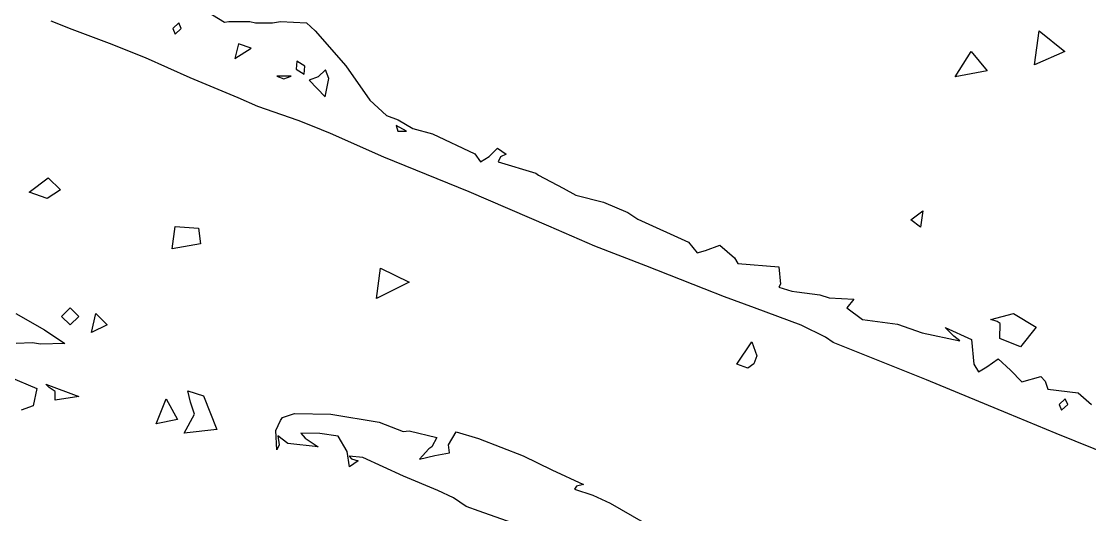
# Model space of a CAD drawing. Extents: x 0.2 to 67.3, y 0 to 43.3.
# Drawn here: x 41.59 to 47.74, y 26.01 to 28.85 of the extents above; entities that cross this region are included whole.
import ezdxf

# ---------------------------------------------------------------- set-up
doc = ezdxf.new("R2010")
doc.units = 0

msp = doc.modelspace()

# ---------------------------------------------------------------- linework, layer by layer
at = {"layer": 'Image'}
for p, q in [((42.579784, 28.957826), (42.761153, 28.848209)), ((41.885743, 28.806008), (41.763699, 28.853289)), ((42.498417, 28.843262), (42.463677, 28.810453)), ((42.51289, 28.810453), (42.498417, 28.843262)), ((42.761153, 28.848209), (42.786818, 28.850855)), ((42.786818, 28.850855), (42.906803, 28.850855)), ((42.906803, 28.850855), (42.939106, 28.842653)), ((42.939106, 28.842653), (42.971909, 28.842653)), ((42.971909, 28.842653), (43.004715, 28.842653)), ((43.004715, 28.842653), (43.03806, 28.842653)), ((43.03806, 28.842653), (43.083185, 28.850855)), ((43.083185, 28.850855), (43.234349, 28.843712)), ((43.234349, 28.843712), (43.282712, 28.797701)), ((42.10001, 28.724014), (41.885743, 28.806008)), ((42.463677, 28.810453), (42.47815, 28.777645)), ((42.47815, 28.777645), (42.51289, 28.810453)), ((42.51289, 28.810453), (42.51289, 28.810453)), ((43.282712, 28.797701), (43.459927, 28.594792)), ((47.422642, 28.601671), (47.450397, 28.797727)), ((47.450397, 28.797727), (47.597601, 28.677712)), ((42.307893, 28.641993), (42.10001, 28.724014)), ((42.841629, 28.721686), (42.821123, 28.638739)), ((42.914304, 28.69708), (42.841629, 28.721686)), ((42.821123, 28.638739), (42.914307, 28.69708)), ((42.914307, 28.69708), (42.914304, 28.69708)), ((46.966946, 28.532483), (47.058214, 28.678215)), ((47.058214, 28.678215), (47.151336, 28.566349)), ((47.597601, 28.677712), (47.422642, 28.601671)), ((42.564232, 28.52727), (42.307893, 28.641993)), ((43.177167, 28.622441), (43.174442, 28.57688)), ((43.223657, 28.59421), (43.177167, 28.622441)), ((43.220932, 28.548622), (43.223657, 28.59421)), ((43.223657, 28.59421), (43.223657, 28.59421)), ((43.459927, 28.594792), (43.598259, 28.397969)), ((47.422642, 28.601671), (47.422642, 28.601671)), ((42.841189, 28.411409), (42.564232, 28.52727)), ((43.14438, 28.53706), (43.06237, 28.53706)), ((43.06237, 28.53706), (43.103375, 28.520391)), ((43.103375, 28.520391), (43.14438, 28.53706)), ((43.14438, 28.53706), (43.14438, 28.53706)), ((43.174442, 28.57688), (43.220932, 28.548622)), ((43.299979, 28.5319), (43.249052, 28.512321)), ((43.343114, 28.572355), (43.299979, 28.5319)), ((43.362005, 28.523566), (43.343114, 28.572355)), ((47.151336, 28.566349), (46.966946, 28.532483)), ((46.966946, 28.532483), (46.966946, 28.532483)), ((43.249052, 28.512321), (43.341204, 28.417548)), ((43.341204, 28.417548), (43.362, 28.523672)), ((43.362, 28.523672), (43.362005, 28.523566)), ((42.954074, 28.362118), (42.841189, 28.411409)), ((43.091556, 28.313937), (42.954074, 28.362118)), ((43.598259, 28.397969), (43.693517, 28.309598)), ((43.185592, 28.281076), (43.091556, 28.313937)), ((43.267194, 28.248267), (43.185592, 28.281076)), ((43.693517, 28.309598), (43.76025, 28.284992)), ((43.76025, 28.284992), (43.846422, 28.234086)), ((43.371874, 28.20522), (43.267194, 28.248267)), ((43.808674, 28.220116), (43.749331, 28.252421)), ((43.749331, 28.252421), (43.759464, 28.220116)), ((43.759464, 28.220116), (43.808672, 28.220116)), ((43.808672, 28.220116), (43.808674, 28.220116)), ((43.846422, 28.234086), (43.958095, 28.203421)), ((43.677661, 28.070071), (43.371874, 28.20522)), ((43.958095, 28.203421), (44.20199, 28.08801)), ((44.284095, 28.07277), (44.333303, 28.12095)), ((44.333303, 28.12095), (44.38251, 28.08621)), ((44.169729, 27.869914), (43.677661, 28.070071)), ((44.20199, 28.08801), (44.235076, 28.043401)), ((44.235076, 28.043401), (44.284095, 28.07277)), ((44.35008, 28.071394), (44.336057, 28.04348)), ((44.336057, 28.04348), (44.553113, 27.977255)), ((44.38251, 28.08621), (44.35008, 28.071394)), ((44.553113, 27.977255), (44.568194, 27.965349)), ((41.637226, 27.86703), (41.746303, 27.949712)), ((41.746303, 27.949712), (41.817766, 27.881212)), ((44.568194, 27.965349), (44.710508, 27.891239)), ((41.741712, 27.831549), (41.637226, 27.86703)), ((41.637226, 27.86703), (41.637226, 27.86703)), ((41.817766, 27.881212), (41.741712, 27.831549)), ((44.628993, 27.672588), (44.169729, 27.869914)), ((44.710508, 27.891239), (44.784028, 27.851261)), ((44.784028, 27.851261), (44.942584, 27.81025)), ((44.942584, 27.81025), (45.08307, 27.750719)), ((45.08307, 27.750719), (45.13963, 27.71164)), ((46.711875, 27.708068), (46.780219, 27.759689)), ((46.780219, 27.759689), (46.766567, 27.667058)), ((42.460055, 27.542201), (42.478463, 27.670722)), ((42.478463, 27.670722), (42.611285, 27.659861)), ((44.891975, 27.557283), (44.628993, 27.672588)), ((45.13963, 27.71164), (45.432259, 27.579375)), ((46.711877, 27.708068), (46.711875, 27.708068)), ((46.766567, 27.667058), (46.711877, 27.708068)), ((42.611285, 27.659861), (42.62417, 27.570168)), ((42.62417, 27.570168), (42.460052, 27.542201)), ((42.460052, 27.542201), (42.460055, 27.542201)), ((45.187218, 27.4442), (44.891975, 27.557283)), ((45.432259, 27.579375), (45.481466, 27.518521)), ((45.530673, 27.531486), (45.612686, 27.563262)), ((45.612686, 27.563262), (45.697286, 27.489443)), ((45.481466, 27.518521), (45.530673, 27.531486)), ((45.697286, 27.489443), (45.716416, 27.456635)), ((43.636433, 27.255711), (43.658658, 27.429542)), ((43.658658, 27.429542), (43.82506, 27.348818)), ((45.521764, 27.310638), (45.187218, 27.4442)), ((45.716416, 27.456635), (45.952199, 27.437056)), ((45.952199, 27.437056), (45.960401, 27.337441)), ((43.82506, 27.348818), (43.636431, 27.255711)), ((45.638623, 27.264125), (45.521764, 27.310638)), ((45.960401, 27.337441), (45.952596, 27.320243)), ((45.952596, 27.320243), (46.025901, 27.296959)), ((46.025901, 27.296959), (46.055039, 27.292726)), ((43.636431, 27.255711), (43.636433, 27.255711)), ((45.811999, 27.201868), (45.638623, 27.264125)), ((46.055039, 27.292726), (46.187035, 27.276322)), ((46.187035, 27.276322), (46.240607, 27.259918)), ((46.240607, 27.259918), (46.383591, 27.251716)), ((46.383591, 27.251716), (46.342583, 27.201207)), ((41.823979, 27.152127), (41.873183, 27.201339)), ((41.873183, 27.201339), (41.922391, 27.152127)), ((46.080598, 27.1022), (45.811999, 27.201868)), ((46.342583, 27.201207), (46.432798, 27.134452)), ((41.5611, 27.169272), (41.724853, 27.074895)), ((41.873183, 27.102941), (41.823979, 27.152127)), ((41.823979, 27.152127), (41.823979, 27.152127)), ((41.922391, 27.152127), (41.873183, 27.102941)), ((41.996201, 27.059231), (42.020807, 27.168716)), ((42.020807, 27.168716), (42.086419, 27.103126)), ((46.432798, 27.134452), (46.634698, 27.106804)), ((47.17117, 27.134267), (47.302387, 27.169007)), ((47.209039, 27.12289), (47.17117, 27.134267)), ((47.225338, 27.111513), (47.209039, 27.12289)), ((47.302387, 27.169007), (47.433604, 27.090505)), ((41.724853, 27.074895), (41.8426, 26.995837)), ((41.996204, 27.059231), (41.996201, 27.059231)), ((42.086419, 27.103126), (41.996204, 27.059231)), ((46.22002, 27.033223), (46.080598, 27.1022)), ((46.634698, 27.106804), (46.777245, 27.056665)), ((46.777245, 27.056665), (46.993854, 27.011157)), ((46.959606, 27.038488), (46.908462, 27.087701)), ((46.908462, 27.087701), (47.059733, 27.019015)), ((47.22375, 27.024439), (47.225338, 27.111513)), ((47.433604, 27.090505), (47.343403, 26.976123)), ((41.656334, 26.999277), (41.562928, 26.996631)), ((41.703512, 26.991075), (41.656334, 26.999277)), ((41.8426, 26.995837), (41.703512, 26.991075)), ((45.709777, 26.877463), (45.796849, 27.006183)), ((45.796849, 27.006183), (45.825606, 26.923844)), ((46.265145, 27.001685), (46.22002, 27.033223)), ((46.802301, 26.787161), (46.265145, 27.001685)), ((46.993854, 27.011157), (46.959606, 27.038488)), ((47.059733, 27.019015), (47.074893, 26.875955)), ((47.223779, 27.024359), (47.22375, 27.024439)), ((47.343403, 26.976123), (47.223779, 27.024359)), ((45.709788, 26.877357), (45.709777, 26.877463)), ((45.77406, 26.853016), (45.709788, 26.877357)), ((45.807773, 26.878151), (45.77406, 26.853016)), ((45.825606, 26.923844), (45.807773, 26.878151)), ((47.074893, 26.875955), (47.100055, 26.833516)), ((47.148527, 26.861773), (47.214704, 26.907255)), ((47.214704, 26.907255), (47.28584, 26.842353)), ((41.519076, 26.805179), (41.681308, 26.73726)), ((47.100055, 26.833516), (47.148527, 26.861773)), ((47.28584, 26.842353), (47.350985, 26.775519)), ((47.350985, 26.775519), (47.459867, 26.806555)), ((47.459867, 26.806555), (47.484288, 26.77925)), ((41.752901, 26.743161), (41.732634, 26.761152)), ((41.732634, 26.761152), (41.922398, 26.690403)), ((41.787289, 26.718554), (41.752901, 26.743161)), ((47.269769, 26.593116), (46.802301, 26.787161)), ((47.484288, 26.77925), (47.500692, 26.732789)), ((41.681308, 26.73726), (41.660406, 26.636269)), ((41.787289, 26.669342), (41.787289, 26.718554)), ((41.922398, 26.690403), (41.787297, 26.669236)), ((42.566886, 26.657965), (42.550481, 26.723185)), ((42.550481, 26.723185), (42.640411, 26.69453)), ((42.640411, 26.69453), (42.716835, 26.499374)), ((47.500692, 26.732789), (47.674986, 26.710829)), ((47.674986, 26.710829), (47.751855, 26.644736)), ((41.660406, 26.636269), (41.590839, 26.611663)), ((41.787297, 26.669236), (41.787289, 26.669342)), ((42.368766, 26.532447), (42.425397, 26.677385)), ((42.425397, 26.677385), (42.490993, 26.558826)), ((42.588952, 26.588856), (42.566886, 26.657965)), ((47.59954, 26.677253), (47.5648, 26.644445)), ((47.5648, 26.644445), (47.579273, 26.611663)), ((47.579273, 26.611663), (47.614015, 26.644445)), ((47.614013, 26.644445), (47.59954, 26.677253)), ((47.614015, 26.644445), (47.614013, 26.644445)), ((42.490993, 26.558826), (42.368766, 26.532367)), ((42.52937, 26.480139), (42.588952, 26.588856)), ((43.0841, 26.552158), (43.09471, 26.569091)), ((43.09471, 26.569091), (43.165412, 26.59211)), ((43.165412, 26.59211), (43.374157, 26.588935)), ((43.374157, 26.588935), (43.651925, 26.543506)), ((47.548605, 26.47781), (47.269769, 26.593116)), ((42.368766, 26.532367), (42.368766, 26.532447)), ((42.716835, 26.499374), (42.529373, 26.480059)), ((43.056362, 26.494373), (43.0841, 26.552158)), ((43.651925, 26.543506), (43.790347, 26.488817)), ((42.529373, 26.480059), (42.52937, 26.480139)), ((43.062473, 26.383804), (43.056362, 26.494373)), ((43.125939, 26.41939), (43.069405, 26.464502)), ((43.069405, 26.464502), (43.075385, 26.412485)), ((43.309319, 26.476858), (43.200141, 26.480033)), ((43.200141, 26.480033), (43.22652, 26.4495)), ((43.22652, 26.4495), (43.300331, 26.399811)), ((43.416652, 26.461247), (43.309319, 26.476858)), ((43.468047, 26.373776), (43.416652, 26.461247)), ((43.790347, 26.488817), (43.8242, 26.492257)), ((43.8242, 26.492257), (43.983778, 26.453548)), ((43.983778, 26.453548), (43.954108, 26.401187)), ((44.050297, 26.411162), (44.094744, 26.487706)), ((44.094744, 26.487706), (44.223874, 26.448891)), ((44.223874, 26.448891), (44.481292, 26.347847)), ((47.876651, 26.343984), (47.548605, 26.47781)), ((43.075385, 26.412485), (43.062473, 26.383804)), ((43.300331, 26.399811), (43.125939, 26.41939)), ((43.936883, 26.388487), (43.900945, 26.348032)), ((43.954108, 26.401187), (43.936883, 26.388487)), ((44.055826, 26.366289), (44.050297, 26.411162)), ((43.480747, 26.284771), (43.468047, 26.373776)), ((43.557807, 26.339619), (43.47893, 26.347556)), ((43.47893, 26.347556), (43.492079, 26.330887)), ((43.529955, 26.31951), (43.480747, 26.284771)), ((43.492079, 26.330887), (43.529955, 26.31951)), ((43.792384, 26.230875), (43.557807, 26.339619)), ((43.883721, 26.328453), (43.972496, 26.350149)), ((43.900945, 26.348032), (43.883721, 26.328453)), ((43.972496, 26.350149), (44.055826, 26.366289)), ((44.481292, 26.347847), (44.644931, 26.268605)), ((44.644931, 26.268605), (44.827059, 26.184335)), ((43.989212, 26.149754), (43.792384, 26.230875)), ((44.079427, 26.106521), (43.989212, 26.149754)), ((44.786441, 26.173487), (44.776545, 26.157083)), ((44.776545, 26.157083), (44.880817, 26.121205)), ((44.827059, 26.184335), (44.786441, 26.173487)), ((44.153238, 26.056991), (44.079427, 26.106521)), ((44.880817, 26.121205), (44.980478, 26.076094)), ((44.980478, 26.076094), (45.171449, 25.966266)), ((44.227046, 26.02966), (44.153238, 26.056991)), ((44.51409, 25.928906), (44.227046, 26.02966))]:
    msp.add_line(p, q, dxfattribs=at)

doc.saveas('drawing.dxf')
